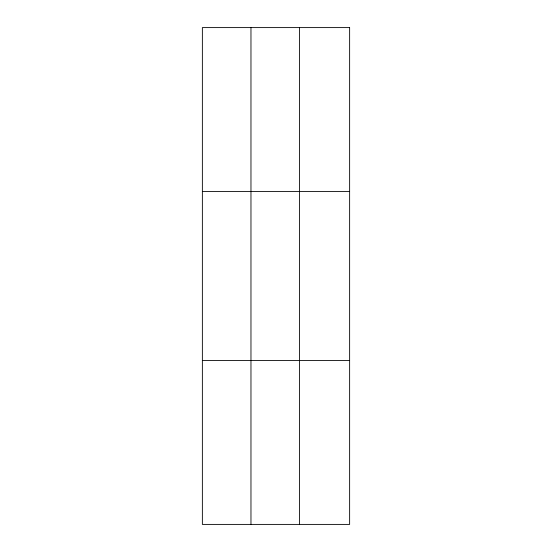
<?xml version="1.0" encoding="UTF-8"?>
<svg xmlns="http://www.w3.org/2000/svg" width="552" height="552" viewBox="0 0 552 552"><rect width="100%" height="100%" fill="white"/><g stroke="black" fill="none" stroke-linecap="round" stroke-linejoin="round"><path stroke-width="0.83" d="M202.37 191.544L349.63 191.544M202.37 360.456L349.63 360.456M299.563 27.6L299.563 524.4M250.967 27.6L250.967 524.4M349.63 27.6L349.63 524.4L202.37 524.4L202.37 27.6L349.63 27.6"/></g></svg>
